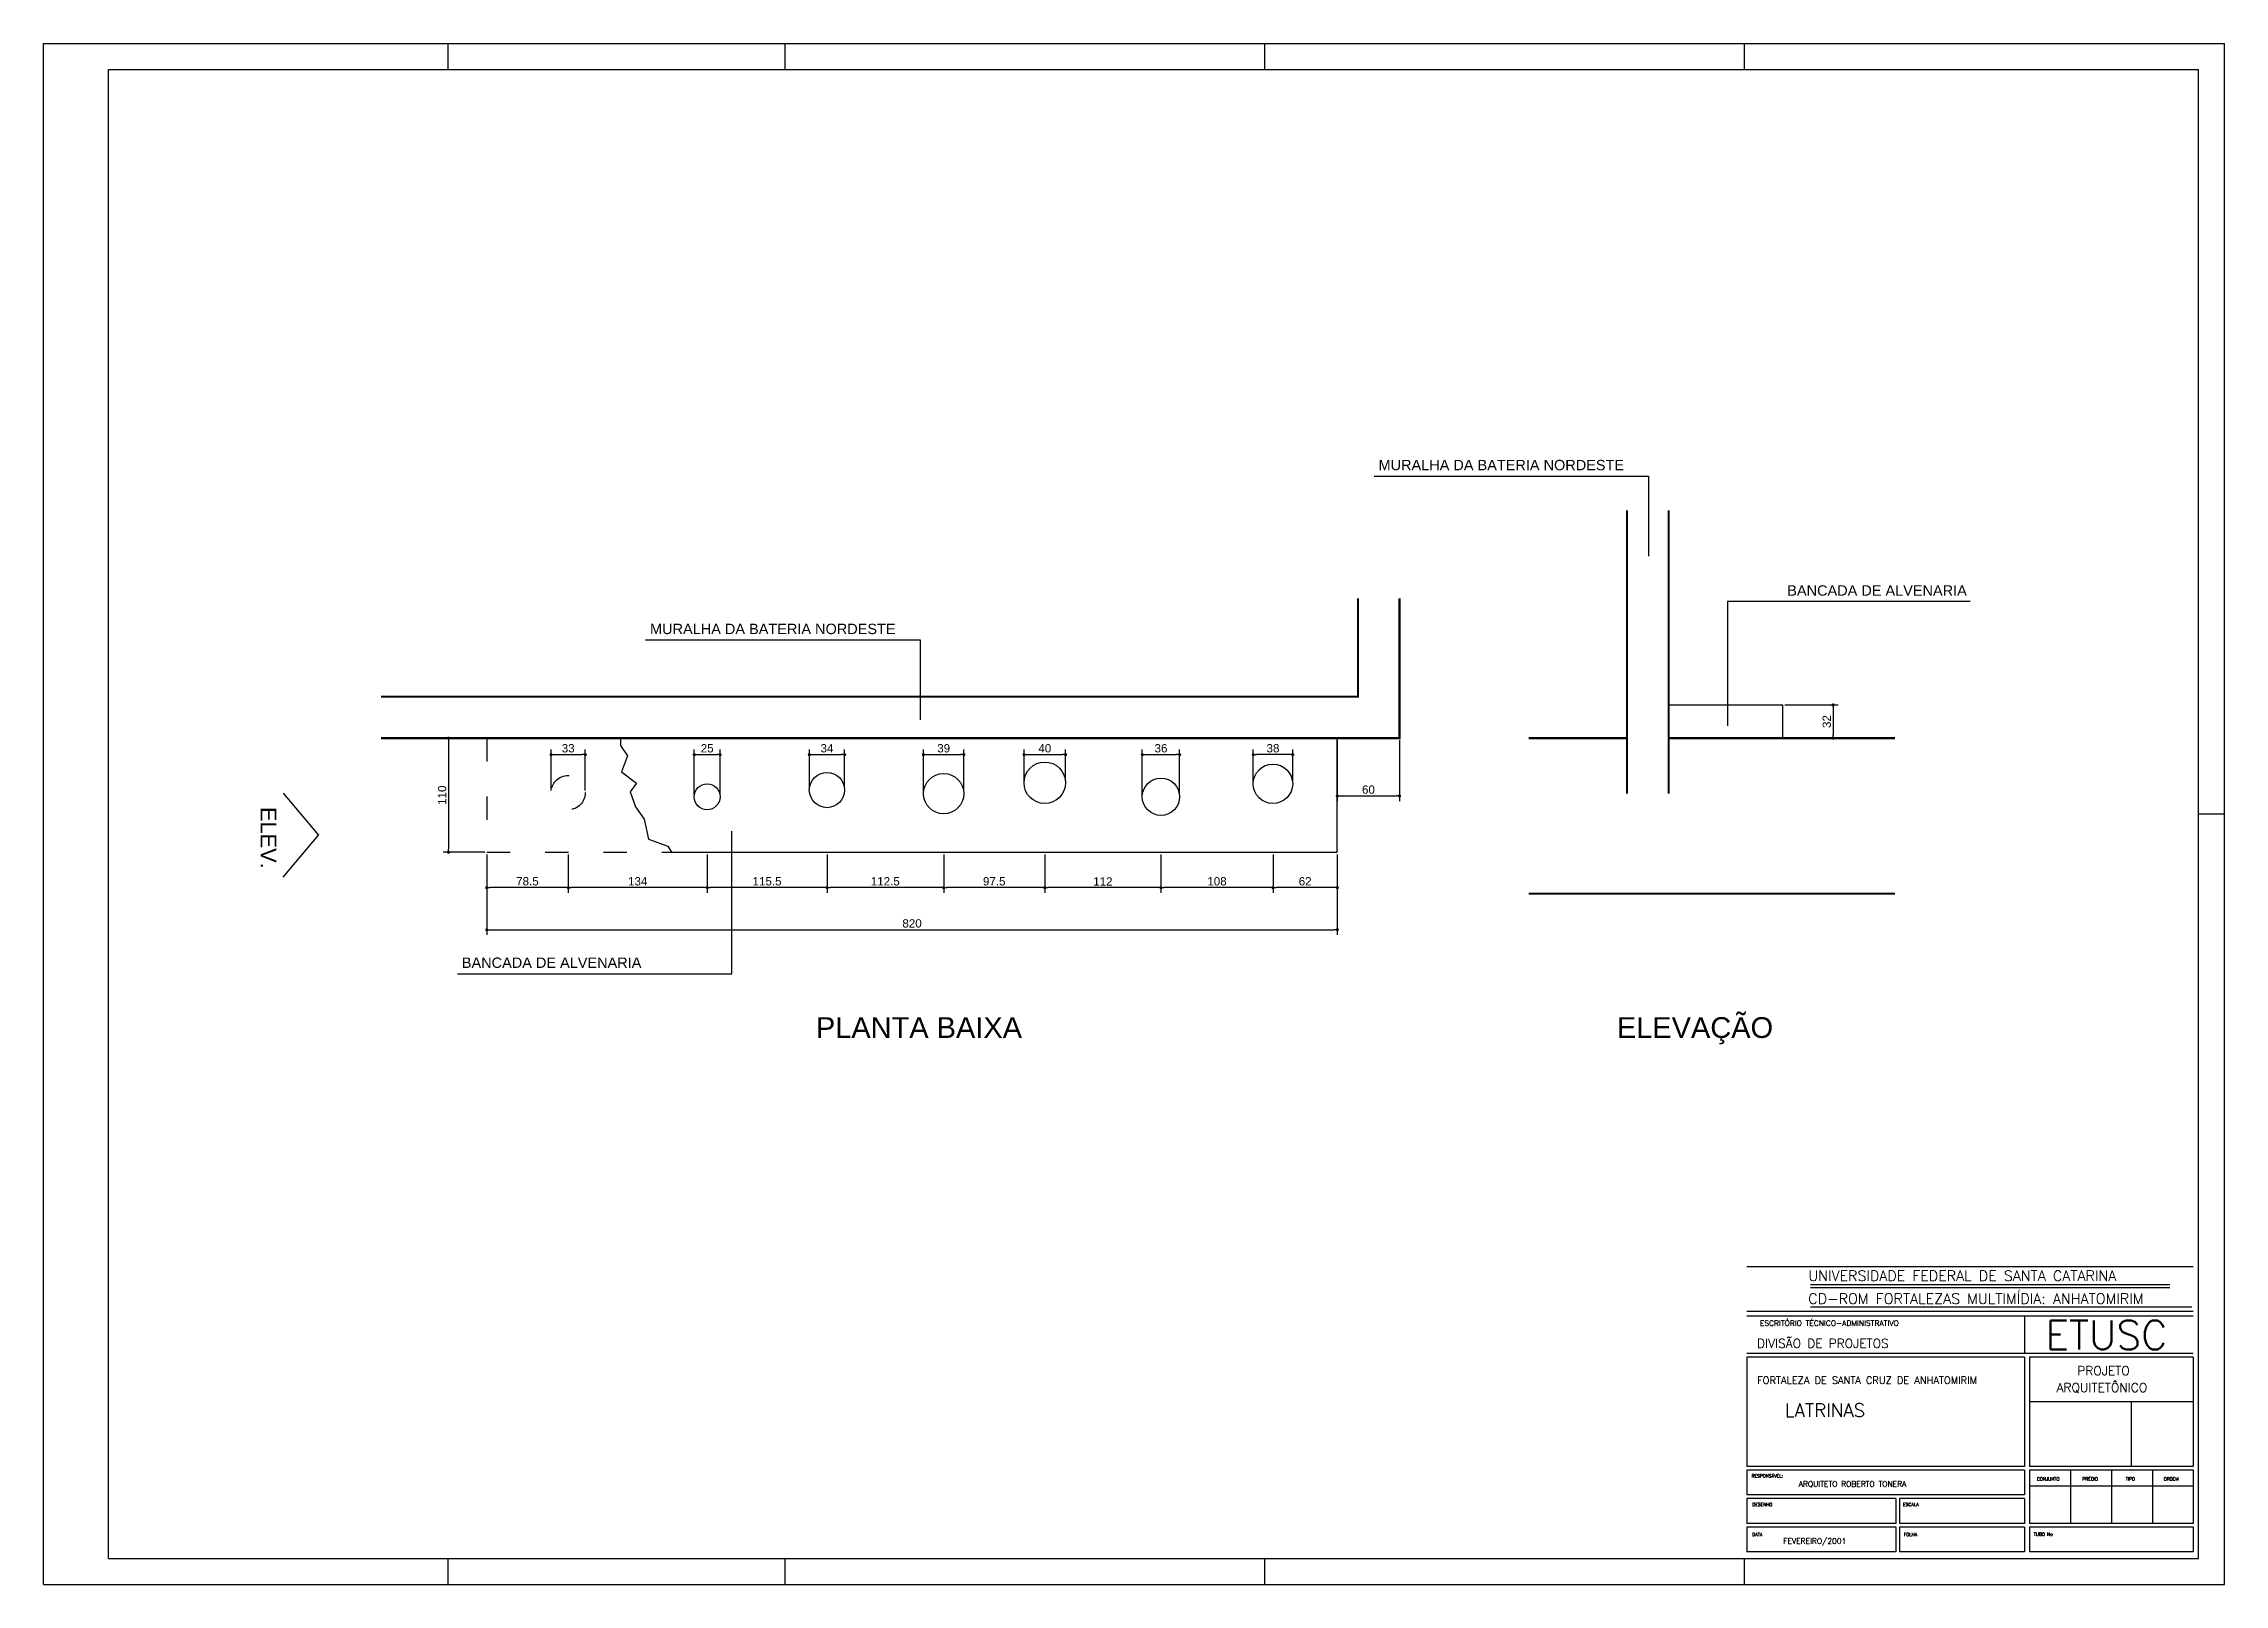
# Paper-space layout 'Layout1' of a CAD drawing. Extents: x -318 to 523, y 223 to 817.
# The model-space entities are those that its viewports show. They can reach past a viewport. Long polylines and large blocks are cut down to what shows.
import ezdxf
from ezdxf.enums import TextEntityAlignment as Align

# ---------------------------------------------------------------- set-up
doc = ezdxf.new("R2010")
doc.units = 0
doc.header["$PDMODE"] = 35
doc.linetypes.add('ACAD_ISO03W100', pattern=[30, 12, -18])
doc.layers.get('0').update_dxf_attribs({"linetype": 'CONTINUOUS'})
doc.layers.get('DEFPOINTS').update_dxf_attribs({"linetype": 'CONTINUOUS'})
for name, color, linetype in [('COTA', 7, 'CONTINUOUS'), ('MARGEMINT', 6, 'CONTINUOUS'), ('MARGEMTEXT', 1, 'CONTINUOUS'), ('MARGEXT', 2, 'CONTINUOUS'), ('MARGINT', 6, 'CONTINUOUS'), ('PAREDE', 7, 'CONTINUOUS'), ('PAREDE_FINA', 7, 'CONTINUOUS'), ('TEXT1', 3, 'CONTINUOUS'), ('TEXT2', 6, 'CONTINUOUS')]:
    doc.layers.add(name, color=color, linetype=linetype)
doc.styles.add('ROMANS', font='romans')
doc.styles.add('TEXTO', font='ARIAL.TTF')
doc.dimstyles.new('COTA', dxfattribs={"dimtxt": 8, "dimasz": 3, "dimexe": 5, "dimexo": 2, "dimgap": 2, "dimtad": 1, "dimdec": 1, "dimdsep": 46, "dimtxsty": 'TEXTO', "dimblk1": 'DOT', "dimblk2": 'DOT', "dimsah": 1, "dimcen": 0, "dimclrd": 256, "dimclre": 256, "dimclrt": 256, "dimadec": 0, "dimazin": 0, "dimtfac": 1, "dimtdec": 4, "dimtmove": 0, "dimatfit": 3, "dimldrblk": 'DOT', "dimfxl": 1, "dimtolj": 1, "dimtzin": 0, "dimarcsym": 0})

# ---------------------------------------------------------------- blocks, each defined once
blk = doc.blocks.new('_DOT')
at = {"color": 0, "linetype": 'ByBlock'}
blk.add_line((-0.5, 0), (-1, 0), dxfattribs=at)
at = {"color": 0, "linetype": 'ByBlock', "const_width": 0.5}
blk.add_lwpolyline([(-0.25, 0, 1), (0.25, 0, 1)], format="xyb", close=True, dxfattribs=at)
blk = doc.blocks.new('*D1')
at = {"layer": 'COTA', "lineweight": -2}
for p, q in [((1098.7, -6922.7), (1098.7, -6959.8)), ((1160.7, -6922.7), (1160.7, -6959.8)), ((1157.7, -6954.8), (1101.7, -6954.8))]:
    blk.add_line(p, q, dxfattribs=at)
at = {"layer": 'DEFPOINTS', "color": 0}
for p in [(1098.7, -6920.7), (1160.7, -6920.7), (1098.7, -6954.8)]:
    blk.add_point(p, dxfattribs=at)
at = {"layer": 'COTA', "lineweight": -2, "xscale": 3, "yscale": 3, "zscale": 3, "rotation": 180}
blk.add_blockref('_DOT', (1098.7, -6954.8), dxfattribs=at)
at = {"layer": 'COTA', "lineweight": -2, "xscale": 3, "yscale": 3, "zscale": 3}
blk.add_blockref('_DOT', (1160.7, -6954.8), dxfattribs=at)
at = {"layer": 'COTA', "insert": (1129.7, -6948.7), "char_height": 8, "attachment_point": 5, "style": 'TEXTO'}
blk.add_mtext('\\A1;62', dxfattribs=at)
blk = doc.blocks.new('*D2')
at = {"layer": 'COTA', "lineweight": -2}
for p, q in [((990.7, -6922.7), (990.7, -6959.8)), ((1098.7, -6924.7), (1098.7, -6959.8)), ((1095.7, -6954.8), (993.7, -6954.8))]:
    blk.add_line(p, q, dxfattribs=at)
at = {"layer": 'DEFPOINTS', "color": 0}
for p in [(990.7, -6920.7), (1098.7, -6922.7), (990.7, -6954.8)]:
    blk.add_point(p, dxfattribs=at)
at = {"layer": 'COTA', "lineweight": -2, "xscale": 3, "yscale": 3, "zscale": 3, "rotation": 180}
blk.add_blockref('_DOT', (990.7, -6954.8), dxfattribs=at)
at = {"layer": 'COTA', "lineweight": -2, "xscale": 3, "yscale": 3, "zscale": 3}
blk.add_blockref('_DOT', (1098.7, -6954.8), dxfattribs=at)
at = {"layer": 'COTA', "insert": (1044.7, -6948.7), "char_height": 8, "attachment_point": 5, "style": 'TEXTO'}
blk.add_mtext('\\A1;108', dxfattribs=at)
blk = doc.blocks.new('*D3')
at = {"layer": 'COTA', "lineweight": -2}
for p, q in [((878.7, -6922.7), (878.7, -6959.8)), ((990.7, -6924.7), (990.7, -6959.8)), ((987.7, -6954.8), (881.7, -6954.8))]:
    blk.add_line(p, q, dxfattribs=at)
at = {"layer": 'DEFPOINTS', "color": 0}
for p in [(878.7, -6920.7), (990.7, -6922.7), (878.7, -6954.8)]:
    blk.add_point(p, dxfattribs=at)
at = {"layer": 'COTA', "lineweight": -2, "xscale": 3, "yscale": 3, "zscale": 3, "rotation": 180}
blk.add_blockref('_DOT', (878.7, -6954.8), dxfattribs=at)
at = {"layer": 'COTA', "lineweight": -2, "xscale": 3, "yscale": 3, "zscale": 3}
blk.add_blockref('_DOT', (990.7, -6954.8), dxfattribs=at)
at = {"layer": 'COTA', "insert": (934.7, -6948.8), "char_height": 8, "attachment_point": 5, "style": 'TEXTO'}
blk.add_mtext('\\A1;112', dxfattribs=at)
blk = doc.blocks.new('*D4')
at = {"layer": 'COTA', "lineweight": -2}
for p, q in [((781.2, -6922.7), (781.2, -6959.8)), ((878.7, -6924.7), (878.7, -6959.8)), ((875.7, -6954.8), (784.2, -6954.8))]:
    blk.add_line(p, q, dxfattribs=at)
at = {"layer": 'DEFPOINTS', "color": 0}
for p in [(781.2, -6920.7), (878.7, -6922.7), (781.2, -6954.8)]:
    blk.add_point(p, dxfattribs=at)
at = {"layer": 'COTA', "lineweight": -2, "xscale": 3, "yscale": 3, "zscale": 3, "rotation": 180}
blk.add_blockref('_DOT', (781.2, -6954.8), dxfattribs=at)
at = {"layer": 'COTA', "lineweight": -2, "xscale": 3, "yscale": 3, "zscale": 3}
blk.add_blockref('_DOT', (878.7, -6954.8), dxfattribs=at)
at = {"layer": 'COTA', "insert": (829.9, -6948.7), "char_height": 8, "attachment_point": 5, "style": 'TEXTO'}
blk.add_mtext('\\A1;97.5', dxfattribs=at)
blk = doc.blocks.new('*D5')
at = {"layer": 'COTA', "lineweight": -2}
for p, q in [((668.7, -6922.7), (668.7, -6959.8)), ((781.2, -6922.7), (781.2, -6959.8)), ((778.2, -6954.8), (671.7, -6954.8))]:
    blk.add_line(p, q, dxfattribs=at)
at = {"layer": 'DEFPOINTS', "color": 0}
for p in [(668.7, -6920.7), (781.2, -6920.7), (668.7, -6954.8)]:
    blk.add_point(p, dxfattribs=at)
at = {"layer": 'COTA', "lineweight": -2, "xscale": 3, "yscale": 3, "zscale": 3, "rotation": 180}
blk.add_blockref('_DOT', (668.7, -6954.8), dxfattribs=at)
at = {"layer": 'COTA', "lineweight": -2, "xscale": 3, "yscale": 3, "zscale": 3}
blk.add_blockref('_DOT', (781.2, -6954.8), dxfattribs=at)
at = {"layer": 'COTA', "insert": (724.9, -6948.7), "char_height": 8, "attachment_point": 5, "style": 'TEXTO'}
blk.add_mtext('\\A1;112.5', dxfattribs=at)
blk = doc.blocks.new('*D6')
at = {"layer": 'COTA', "lineweight": -2}
for p, q in [((553.2, -6922.7), (553.2, -6959.8)), ((668.7, -6922.7), (668.7, -6959.8)), ((665.7, -6954.8), (556.2, -6954.8))]:
    blk.add_line(p, q, dxfattribs=at)
at = {"layer": 'DEFPOINTS', "color": 0}
for p in [(553.2, -6920.7), (668.7, -6920.7), (553.2, -6954.8)]:
    blk.add_point(p, dxfattribs=at)
at = {"layer": 'COTA', "lineweight": -2, "xscale": 3, "yscale": 3, "zscale": 3, "rotation": 180}
blk.add_blockref('_DOT', (553.2, -6954.8), dxfattribs=at)
at = {"layer": 'COTA', "lineweight": -2, "xscale": 3, "yscale": 3, "zscale": 3}
blk.add_blockref('_DOT', (668.7, -6954.8), dxfattribs=at)
at = {"layer": 'COTA', "insert": (610.9, -6948.7), "char_height": 8, "attachment_point": 5, "style": 'TEXTO'}
blk.add_mtext('\\A1;115.5', dxfattribs=at)
blk = doc.blocks.new('*D7')
at = {"layer": 'COTA', "lineweight": -2}
for p, q in [((419.2, -6922.7), (419.2, -6959.8)), ((553.2, -6922.7), (553.2, -6959.8)), ((550.2, -6954.8), (422.2, -6954.8))]:
    blk.add_line(p, q, dxfattribs=at)
at = {"layer": 'DEFPOINTS', "color": 0}
for p in [(419.2, -6920.7), (553.2, -6920.7), (419.2, -6954.8)]:
    blk.add_point(p, dxfattribs=at)
at = {"layer": 'COTA', "lineweight": -2, "xscale": 3, "yscale": 3, "zscale": 3, "rotation": 180}
blk.add_blockref('_DOT', (419.2, -6954.8), dxfattribs=at)
at = {"layer": 'COTA', "lineweight": -2, "xscale": 3, "yscale": 3, "zscale": 3}
blk.add_blockref('_DOT', (553.2, -6954.8), dxfattribs=at)
at = {"layer": 'COTA', "insert": (486.2, -6948.7), "char_height": 8, "attachment_point": 5, "style": 'TEXTO'}
blk.add_mtext('\\A1;134', dxfattribs=at)
blk = doc.blocks.new('*D8')
at = {"layer": 'COTA', "lineweight": -2}
for p, q in [((340.7, -6922.7), (340.7, -6959.8)), ((419.2, -6922.7), (419.2, -6959.8)), ((416.2, -6954.8), (343.7, -6954.8))]:
    blk.add_line(p, q, dxfattribs=at)
at = {"layer": 'DEFPOINTS', "color": 0}
for p in [(340.7, -6920.7), (419.2, -6920.7), (340.7, -6954.8)]:
    blk.add_point(p, dxfattribs=at)
at = {"layer": 'COTA', "lineweight": -2, "xscale": 3, "yscale": 3, "zscale": 3, "rotation": 180}
blk.add_blockref('_DOT', (340.7, -6954.8), dxfattribs=at)
at = {"layer": 'COTA', "lineweight": -2, "xscale": 3, "yscale": 3, "zscale": 3}
blk.add_blockref('_DOT', (419.2, -6954.8), dxfattribs=at)
at = {"layer": 'COTA', "insert": (379.9, -6948.7), "char_height": 8, "attachment_point": 5, "style": 'TEXTO'}
blk.add_mtext('\\A1;78.5', dxfattribs=at)
blk = doc.blocks.new('*D9')
at = {"layer": 'COTA', "lineweight": -2}
for p, q in [((340.7, -6922.7), (340.7, -7000.4)), ((1160.7, -6922.7), (1160.7, -7000.4)), ((343.7, -6995.4), (1157.7, -6995.4))]:
    blk.add_line(p, q, dxfattribs=at)
at = {"layer": 'DEFPOINTS', "color": 0}
for p in [(340.7, -6920.7), (1160.7, -6920.7), (1160.7, -6995.4)]:
    blk.add_point(p, dxfattribs=at)
at = {"layer": 'COTA', "lineweight": -2, "xscale": 3, "yscale": 3, "zscale": 3, "rotation": 180}
blk.add_blockref('_DOT', (340.7, -6995.4), dxfattribs=at)
at = {"layer": 'COTA', "lineweight": -2, "xscale": 3, "yscale": 3, "zscale": 3}
blk.add_blockref('_DOT', (1160.7, -6995.4), dxfattribs=at)
at = {"layer": 'COTA', "insert": (750.7, -6989.3), "char_height": 8, "attachment_point": 5, "style": 'TEXTO'}
blk.add_mtext('\\A1;820', dxfattribs=at)
blk = doc.blocks.new('*D10')
at = {"layer": 'COTA', "lineweight": -2}
for p, q in [((338.7, -6810.7), (298.8, -6810.7)), ((303.8, -6813.7), (303.8, -6917.7)), ((338.7, -6920.7), (298.8, -6920.7))]:
    blk.add_line(p, q, dxfattribs=at)
at = {"layer": 'DEFPOINTS', "color": 0}
for p in [(340.7, -6810.7), (303.8, -6920.7), (340.7, -6920.7)]:
    blk.add_point(p, dxfattribs=at)
at = {"layer": 'COTA', "lineweight": -2, "xscale": 3, "yscale": 3, "zscale": 3}
for p, rotation in [((303.8, -6810.7), 90), ((303.8, -6920.7), 270)]:
    blk.add_blockref('_DOT', p, dxfattribs=dict(at, rotation=rotation))
at = {"layer": 'COTA', "insert": (297.7, -6865.7), "char_height": 8, "attachment_point": 5, "rotation": 90, "style": 'TEXTO'}
blk.add_mtext('\\A1;110', dxfattribs=at)
blk = doc.blocks.new('*D11')
at = {"layer": 'COTA', "lineweight": -2}
for p, q in [((540.7, -6865.2), (540.7, -6821.6)), ((543.7, -6826.6), (562.7, -6826.6)), ((565.7, -6865.2), (565.7, -6821.6))]:
    blk.add_line(p, q, dxfattribs=at)
at = {"layer": 'DEFPOINTS', "color": 0}
for p in [(565.7, -6826.6), (540.7, -6867.2), (565.7, -6867.2)]:
    blk.add_point(p, dxfattribs=at)
at = {"layer": 'COTA', "lineweight": -2, "xscale": 3, "yscale": 3, "zscale": 3, "rotation": 180}
blk.add_blockref('_DOT', (540.7, -6826.6), dxfattribs=at)
at = {"layer": 'COTA', "lineweight": -2, "xscale": 3, "yscale": 3, "zscale": 3}
blk.add_blockref('_DOT', (565.7, -6826.6), dxfattribs=at)
at = {"layer": 'COTA', "insert": (553.2, -6820.5), "char_height": 8, "attachment_point": 5, "style": 'TEXTO'}
blk.add_mtext('\\A1;25', dxfattribs=at)
blk = doc.blocks.new('*D12')
at = {"layer": 'COTA', "lineweight": -2}
for p, q in [((651.7, -6858.7), (651.7, -6821.6)), ((654.7, -6826.6), (682.7, -6826.6)), ((685.7, -6858.7), (685.7, -6821.6))]:
    blk.add_line(p, q, dxfattribs=at)
at = {"layer": 'DEFPOINTS', "color": 0}
for p in [(685.7, -6826.6), (651.7, -6860.7), (685.7, -6860.7)]:
    blk.add_point(p, dxfattribs=at)
at = {"layer": 'COTA', "lineweight": -2, "xscale": 3, "yscale": 3, "zscale": 3, "rotation": 180}
blk.add_blockref('_DOT', (651.7, -6826.6), dxfattribs=at)
at = {"layer": 'COTA', "lineweight": -2, "xscale": 3, "yscale": 3, "zscale": 3}
blk.add_blockref('_DOT', (685.7, -6826.6), dxfattribs=at)
at = {"layer": 'COTA', "insert": (668.7, -6820.5), "char_height": 8, "attachment_point": 5, "style": 'TEXTO'}
blk.add_mtext('\\A1;34', dxfattribs=at)
blk = doc.blocks.new('*D13')
at = {"layer": 'COTA', "lineweight": -2}
for p, q in [((761.7, -6862.2), (761.7, -6821.6)), ((764.7, -6826.6), (797.7, -6826.6)), ((800.7, -6862.2), (800.7, -6821.6))]:
    blk.add_line(p, q, dxfattribs=at)
at = {"layer": 'DEFPOINTS', "color": 0}
for p in [(800.7, -6826.6), (761.7, -6864.2), (800.7, -6864.2)]:
    blk.add_point(p, dxfattribs=at)
at = {"layer": 'COTA', "lineweight": -2, "xscale": 3, "yscale": 3, "zscale": 3, "rotation": 180}
blk.add_blockref('_DOT', (761.7, -6826.6), dxfattribs=at)
at = {"layer": 'COTA', "lineweight": -2, "xscale": 3, "yscale": 3, "zscale": 3}
blk.add_blockref('_DOT', (800.7, -6826.6), dxfattribs=at)
at = {"layer": 'COTA', "insert": (781.2, -6820.5), "char_height": 8, "attachment_point": 5, "style": 'TEXTO'}
blk.add_mtext('\\A1;39', dxfattribs=at)
blk = doc.blocks.new('*D14')
at = {"layer": 'COTA', "lineweight": -2}
for p, q in [((858.7, -6851.7), (858.7, -6821.6)), ((861.7, -6826.6), (895.7, -6826.6)), ((898.7, -6851.7), (898.7, -6821.6))]:
    blk.add_line(p, q, dxfattribs=at)
at = {"layer": 'DEFPOINTS', "color": 0}
for p in [(898.7, -6826.6), (858.7, -6853.7), (898.7, -6853.7)]:
    blk.add_point(p, dxfattribs=at)
at = {"layer": 'COTA', "lineweight": -2, "xscale": 3, "yscale": 3, "zscale": 3, "rotation": 180}
blk.add_blockref('_DOT', (858.7, -6826.6), dxfattribs=at)
at = {"layer": 'COTA', "lineweight": -2, "xscale": 3, "yscale": 3, "zscale": 3}
blk.add_blockref('_DOT', (898.7, -6826.6), dxfattribs=at)
at = {"layer": 'COTA', "insert": (878.7, -6820.5), "char_height": 8, "attachment_point": 5, "style": 'TEXTO'}
blk.add_mtext('\\A1;40', dxfattribs=at)
blk = doc.blocks.new('*D15')
at = {"layer": 'COTA', "lineweight": -2}
for p, q in [((972.7, -6865.2), (972.7, -6821.6)), ((975.7, -6826.6), (1005.7, -6826.6)), ((1008.7, -6865.2), (1008.7, -6821.6))]:
    blk.add_line(p, q, dxfattribs=at)
at = {"layer": 'DEFPOINTS', "color": 0}
for p in [(1008.7, -6826.6), (972.7, -6867.2), (1008.7, -6867.2)]:
    blk.add_point(p, dxfattribs=at)
at = {"layer": 'COTA', "lineweight": -2, "xscale": 3, "yscale": 3, "zscale": 3, "rotation": 180}
blk.add_blockref('_DOT', (972.7, -6826.6), dxfattribs=at)
at = {"layer": 'COTA', "lineweight": -2, "xscale": 3, "yscale": 3, "zscale": 3}
blk.add_blockref('_DOT', (1008.7, -6826.6), dxfattribs=at)
at = {"layer": 'COTA', "insert": (990.7, -6820.5), "char_height": 8, "attachment_point": 5, "style": 'TEXTO'}
blk.add_mtext('\\A1;36', dxfattribs=at)
blk = doc.blocks.new('*D16')
at = {"layer": 'COTA', "lineweight": -2}
for p, q in [((1079.7, -6852.7), (1079.7, -6821.6)), ((1114.7, -6826.6), (1082.7, -6826.6)), ((1117.7, -6852.7), (1117.7, -6821.6))]:
    blk.add_line(p, q, dxfattribs=at)
at = {"layer": 'DEFPOINTS', "color": 0}
for p in [(1079.7, -6826.6), (1079.7, -6854.7), (1117.7, -6854.7)]:
    blk.add_point(p, dxfattribs=at)
at = {"layer": 'COTA', "lineweight": -2, "xscale": 3, "yscale": 3, "zscale": 3, "rotation": 180}
blk.add_blockref('_DOT', (1079.7, -6826.6), dxfattribs=at)
at = {"layer": 'COTA', "lineweight": -2, "xscale": 3, "yscale": 3, "zscale": 3}
blk.add_blockref('_DOT', (1117.7, -6826.6), dxfattribs=at)
at = {"layer": 'COTA', "insert": (1098.7, -6820.5), "char_height": 8, "attachment_point": 5, "style": 'TEXTO'}
blk.add_mtext('\\A1;38', dxfattribs=at)
blk = doc.blocks.new('*D17')
at = {"layer": 'COTA', "lineweight": -2}
for p, q in [((402.7, -6861.2), (402.7, -6821.6)), ((405.7, -6826.6), (432.7, -6826.6)), ((435.7, -6861.2), (435.7, -6821.6))]:
    blk.add_line(p, q, dxfattribs=at)
at = {"layer": 'DEFPOINTS', "color": 0}
for p in [(435.7, -6826.6), (402.7, -6863.2), (435.7, -6863.2)]:
    blk.add_point(p, dxfattribs=at)
at = {"layer": 'COTA', "lineweight": -2, "xscale": 3, "yscale": 3, "zscale": 3, "rotation": 180}
blk.add_blockref('_DOT', (402.7, -6826.6), dxfattribs=at)
at = {"layer": 'COTA', "lineweight": -2, "xscale": 3, "yscale": 3, "zscale": 3}
blk.add_blockref('_DOT', (435.7, -6826.6), dxfattribs=at)
at = {"layer": 'COTA', "insert": (419.2, -6820.5), "char_height": 8, "attachment_point": 5, "style": 'TEXTO'}
blk.add_mtext('\\A1;33', dxfattribs=at)
blk = doc.blocks.new('*D18')
at = {"layer": 'COTA', "lineweight": -2}
for p, q in [((1160.7, -6812.7), (1160.7, -6871.4)), ((1220.7, -6812.7), (1220.7, -6871.4)), ((1163.7, -6866.4), (1217.7, -6866.4))]:
    blk.add_line(p, q, dxfattribs=at)
at = {"layer": 'DEFPOINTS', "color": 0}
for p in [(1160.7, -6810.7), (1220.7, -6810.7), (1220.7, -6866.4)]:
    blk.add_point(p, dxfattribs=at)
at = {"layer": 'COTA', "lineweight": -2, "xscale": 3, "yscale": 3, "zscale": 3, "rotation": 180}
blk.add_blockref('_DOT', (1160.7, -6866.4), dxfattribs=at)
at = {"layer": 'COTA', "lineweight": -2, "xscale": 3, "yscale": 3, "zscale": 3}
blk.add_blockref('_DOT', (1220.7, -6866.4), dxfattribs=at)
at = {"layer": 'COTA', "insert": (1190.7, -6860.3), "char_height": 8, "attachment_point": 5, "style": 'TEXTO'}
blk.add_mtext('\\A1;60', dxfattribs=at)
blk = doc.blocks.new('*D19')
at = {"layer": 'COTA', "lineweight": -2}
for p, q in [((1592.1, -6778.7), (1643.7, -6778.7)), ((1638.7, -6781.7), (1638.7, -6807.7)), ((1696.4, -6810.7), (1633.7, -6810.7))]:
    blk.add_line(p, q, dxfattribs=at)
at = {"layer": 'DEFPOINTS', "color": 0}
for p in [(1590.1, -6778.7), (1638.7, -6810.7), (1698.4, -6810.7)]:
    blk.add_point(p, dxfattribs=at)
at = {"layer": 'COTA', "lineweight": -2, "xscale": 3, "yscale": 3, "zscale": 3}
for p, rotation in [((1638.7, -6778.7), 90), ((1638.7, -6810.7), 270)]:
    blk.add_blockref('_DOT', p, dxfattribs=dict(at, rotation=rotation))
at = {"layer": 'COTA', "insert": (1632.6, -6794.7), "char_height": 8, "attachment_point": 5, "rotation": 90, "style": 'TEXTO'}
blk.add_mtext('\\A1;32', dxfattribs=at)

msp = doc.modelspace()

# ---------------------------------------------------------------- linework, layer by layer
at = {"layer": 'PAREDE', "const_width": 2}
for points in [[(1440.07, -6864.14), (1440.07, -6591.12)], [(1480.07, -6864.14), (1480.07, -6591.12)], [(238.66, -6810.7), (1220.66, -6810.7), (1220.66, -6675.82)], [(238.66, -6770.7), (1180.66, -6770.7), (1180.66, -6675.82)], [(1345.2, -6810.7), (1440.07, -6810.7)], [(1480.07, -6810.7), (1698.37, -6810.7)], [(1345.2, -6960.7), (1698.37, -6960.7)]]:
    msp.add_lwpolyline(points, dxfattribs=at)
at = {"layer": 'PAREDE_FINA'}
for points in [[(1196.12, -6558.09), (1460.84, -6558.09), (1460.84, -6635.2)], [(1770.9, -6678.97), (1536.92, -6678.97), (1536.92, -6798.97)], [(493.79, -6716.02), (758.5, -6716.02), (758.5, -6793.12)], [(1480.07, -6778.7), (1590.07, -6778.7)], [(1590.07, -6810.7), (1590.07, -6778.7)], [(469.71, -6810.7), (469.71, -6817.68), (476.47, -6827.82), (470.55, -6843.03), (484.93, -6854.01), (479.01, -6862.46), (484.08, -6876.82), (492.53, -6888.65), (496.76, -6908.09), (515.36, -6914.85), (518.7, -6920.7)], [(518.7, -6920.7), (1160.66, -6920.7), (1160.66, -6810.7)], [(144.26, -6863.73), (178.43, -6904.21)], [(144.26, -6944.69), (178.43, -6904.21)], [(312.35, -7037.72), (577.06, -7037.72), (577.06, -6900.36)]]:
    msp.add_lwpolyline(points, dxfattribs=at)
at = {"layer": 'PAREDE_FINA', "linetype": 'ACAD_ISO03W100', "ltscale": 0.3}
msp.add_lwpolyline([(340.66, -6810.7), (340.66, -6920.7), (518.7, -6920.7)], dxfattribs=at)
msp.add_circle((419.16, -6863.2), 16.5, dxfattribs=at)
at = {"layer": 'PAREDE_FINA'}
for centre, radius in [((668.66, -6860.7), 17), ((781.16, -6864.2), 19.5), ((878.66, -6853.7), 20), ((990.66, -6867.2), 18), ((1098.66, -6854.7), 19), ((553.16, -6867.2), 12.5)]:
    msp.add_circle(centre, radius, dxfattribs=at)

# ---------------------------------------------------------------- texts
at = {"layer": 'PAREDE_FINA', "style": 'TEXTO'}
for s, p in [('MURALHA DA BATERIA NORDESTE', (1200.43, -6552.48)), ('BANCADA DE ALVENARIA', (1594.51, -6673.37)), ('MURALHA DA BATERIA NORDESTE', (498.09, -6710.41)), ('BANCADA DE ALVENARIA', (316.65, -7032.12))]:
    msp.add_text(s, height=10, dxfattribs=at).set_placement(p)
msp.add_text('ELEV.', height=15, rotation=270, dxfattribs=at).set_placement((122.72, -6877.08))
for s, p in [('PLANTA BAIXA', (757.37, -7099.62)), ('ELEVAÇÃO', (1505.54, -7099.62))]:
    msp.add_text(s, height=20, dxfattribs=at).set_placement(p, align=Align.CENTER)

# ---------------------------------------------------------------- dimensions: what is measured, and where the dimension line sits
at = {"layer": 'COTA'}
for base, p1, p2, picture, middle in [((1638.7, -6810.7), (1590.07, -6778.7), (1698.37, -6810.7), '*D19', (1632.61, -6794.7)), ((303.78, -6920.7), (340.66, -6810.7), (340.66, -6920.7), '*D10', (297.69, -6865.7))]:
    dim = msp.add_linear_dim(base=base, p1=p1, p2=p2, angle=90, dimstyle='COTA', dxfattribs=at)
    dim.commit()
    dim.dimension.update_dxf_attribs({"geometry": picture, "text_midpoint": middle})
for base, p1, p2, picture, middle in [((1220.66, -6866.38), (1160.66, -6810.7), (1220.66, -6810.7), '*D18', (1190.66, -6860.29)), ((435.66, -6826.61), (402.66, -6863.2), (435.66, -6863.2), '*D17', (419.16, -6820.52)), ((565.66, -6826.61), (540.66, -6867.2), (565.66, -6867.2), '*D11', (553.16, -6820.52)), ((685.66, -6826.61), (651.66, -6860.7), (685.66, -6860.7), '*D12', (668.66, -6820.52)), ((800.66, -6826.61), (761.66, -6864.2), (800.66, -6864.2), '*D13', (781.16, -6820.52)), ((898.66, -6826.61), (858.66, -6853.7), (898.66, -6853.7), '*D14', (878.66, -6820.52)), ((1008.66, -6826.61), (972.66, -6867.2), (1008.66, -6867.2), '*D15', (990.66, -6820.52)), ((1079.66, -6826.61), (1117.66, -6854.7), (1079.66, -6854.7), '*D16', (1098.66, -6820.52)), ((340.66, -6954.78), (419.16, -6920.7), (340.66, -6920.7), '*D8', (379.91, -6948.69)), ((1160.66, -6995.37), (340.66, -6920.7), (1160.66, -6920.7), '*D9', (750.66, -6989.28)), ((419.16, -6954.78), (553.16, -6920.7), (419.16, -6920.7), '*D7', (486.16, -6948.69)), ((553.16, -6954.78), (668.66, -6920.7), (553.16, -6920.7), '*D6', (610.91, -6948.69)), ((668.66, -6954.78), (781.16, -6920.7), (668.66, -6920.7), '*D5', (724.91, -6948.69)), ((781.16, -6954.78), (878.66, -6922.7), (781.16, -6920.7), '*D4', (829.91, -6948.69)), ((878.66, -6954.78), (990.66, -6922.7), (878.66, -6920.7), '*D3', (934.66, -6948.76)), ((990.66, -6954.78), (1098.66, -6922.7), (990.66, -6920.7), '*D2', (1044.66, -6948.69)), ((1098.66, -6954.78), (1160.66, -6920.7), (1098.66, -6920.7), '*D1', (1129.66, -6948.69))]:
    dim = msp.add_linear_dim(base=base, p1=p1, p2=p2, dimstyle='COTA', dxfattribs=at)
    dim.commit()
    dim.dimension.update_dxf_attribs({"geometry": picture, "text_midpoint": middle})

psp = doc.layouts.get("Layout1")

# ---------------------------------------------------------------- linework, layer by layer
at = {"layer": 'MARGEMINT'}
for p, q in [((511.28, 345.59), (339.15, 345.59)), ((511.28, 328.37), (339.15, 328.37)), ((511.28, 326.46), (339.15, 326.46)), ((511.28, 312.12), (339.15, 312.12))]:
    psp.add_line(p, q, dxfattribs=at)
at = {"layer": 'MARGEMTEXT'}
for p, q in [((446.26, 326.46), (446.26, 312.12)), ((446.26, 310.68), (339.15, 310.68)), ((339.15, 310.68), (339.15, 268.61)), ((446.26, 310.68), (446.26, 268.61)), ((511.28, 310.68), (448.17, 310.68)), ((448.17, 310.68), (448.17, 268.61)), ((511.28, 310.68), (511.28, 268.61)), ((511.28, 293.47), (448.17, 293.47)), ((487.33, 293.47), (487.33, 268.61)), ((446.26, 268.61), (339.15, 268.61)), ((446.26, 267.17), (339.15, 267.17)), ((339.15, 267.17), (339.15, 257.61)), ((446.26, 267.17), (446.26, 257.61)), ((511.28, 268.61), (448.17, 268.61)), ((511.28, 267.17), (448.17, 267.17)), ((448.17, 267.17), (448.17, 246.61)), ((511.28, 260.96), (448.17, 260.96)), ((463.95, 267.17), (463.95, 246.61)), ((479.73, 267.17), (479.73, 246.61)), ((495.51, 267.17), (495.51, 246.61)), ((511.28, 267.17), (511.28, 246.61)), ((446.26, 257.61), (339.15, 257.61)), ((396.53, 256.17), (339.15, 256.17)), ((339.15, 256.17), (339.15, 246.61)), ((396.53, 256.17), (396.53, 246.61)), ((446.26, 256.17), (397.97, 256.17)), ((397.97, 256.17), (397.97, 246.61)), ((446.26, 256.17), (446.26, 246.61)), ((396.53, 246.61), (339.15, 246.61)), ((396.53, 245.18), (339.15, 245.18)), ((339.15, 245.18), (339.15, 235.61)), ((396.53, 245.18), (396.53, 235.61)), ((446.26, 246.61), (397.97, 246.61)), ((446.26, 245.18), (397.97, 245.18)), ((397.97, 245.18), (397.97, 235.61)), ((446.26, 245.18), (446.26, 235.61)), ((511.28, 246.61), (448.17, 246.61)), ((511.28, 245.18), (448.17, 245.18)), ((448.17, 245.18), (448.17, 235.61)), ((511.28, 245.18), (511.28, 235.61)), ((396.53, 235.61), (339.15, 235.61)), ((446.26, 235.61), (397.97, 235.61)), ((511.28, 235.61), (448.17, 235.61))]:
    psp.add_line(p, q, dxfattribs=at)
at = {"layer": 'MARGEXT'}
for p, q in [((-317.72, 817.12), (523.28, 817.12)), ((-317.72, 223.12), (-317.72, 817.12)), ((-161.72, 807.12), (-161.72, 817.12)), ((-31.72, 807.12), (-31.72, 817.12)), ((153.28, 807.12), (153.28, 817.12)), ((338.28, 807.12), (338.28, 817.12)), ((523.28, 223.12), (523.28, 817.12)), ((513.28, 520.12), (523.28, 520.12)), ((-161.72, 223.12), (-161.72, 233.12)), ((-31.72, 223.12), (-31.72, 233.12)), ((153.28, 223.12), (153.28, 233.12)), ((338.28, 223.12), (338.28, 233.12)), ((-317.72, 223.12), (523.28, 223.12))]:
    psp.add_line(p, q, dxfattribs=at)
at = {"layer": 'MARGINT'}
for p, q in [((-292.72, 807.12), (513.28, 807.12)), ((-292.72, 233.12), (-292.72, 807.12)), ((513.28, 233.12), (513.28, 807.12)), ((-292.72, 233.12), (513.28, 233.12))]:
    psp.add_line(p, q, dxfattribs=at)
at = {"layer": 'TEXT1'}
for p, q in [((502.28, 338.64), (363.62, 338.64)), ((502.28, 337.44), (363.62, 337.44)), ((510.78, 330.01), (363.62, 330.01))]:
    psp.add_line(p, q, dxfattribs=at)

# ---------------------------------------------------------------- texts
at = {"layer": 'TEXT1', "style": 'ROMANS'}
for s, height, p in [('CD-ROM FORTALEZAS MULTIMÍDIA: ANHATOMIRIM', 4.0164, (362.82, 331.25)), ('UNIVERSIDADE FEDERAL DE SANTA CATARINA', 4.0164, (362.84, 340.1)), ('ESCRITÓRIO TÉCNICO-ADMINISTRATIVO', 2.1223, (344.14, 322.76)), ('DIVISÃO DE PROJETOS', 3.4426, (343.07, 314.28)), ('FORTALEZA DE SANTA CRUZ DE ANHATOMIRIM', 2.7885, (343.08, 300.41)), ('PROJETO', 3.443, (466.57, 303.78)), ('ARQUITETÔNICO', 3.4426, (458.57, 297.28)), ('LATRINAS', 5.164, (353.75, 287.68)), ('RESPONSÁVEL:', 1.2432, (340.95, 264.33)), ('ARQUITETO ROBERTO TONERA', 2.1223, (359.14, 260.76)), ('CONJUNTO  ', 1.243, (450.99, 263.14)), ('PRÉDIO', 1.243, (468.54, 263.14)), ('TIPO', 1.243, (485.23, 263.14)), ('ORDEM', 1.243, (499.91, 263.14)), ('DESENHO                       ', 1.2432, (341.23, 253.29)), ('ESCALA', 1.243, (399.36, 253.29)), ('DATA                              ', 1.2432, (341.23, 241.72)), ('FEVEREIRO/2001', 2.1223, (353.14, 238.76)), ('FOLHA', 1.243, (399.65, 241.72)), ('TUBO No', 1.243, (449.75, 241.81))]:
    psp.add_text(s, height=height, dxfattribs=at).set_placement(p)
at = {"layer": 'TEXT2', "style": 'ROMANS'}
psp.add_text('ETUSC', height=11.193, dxfattribs=at).set_placement((454.27, 313.61))

# ---------------------------------------------------------------- viewports
at = {"layer": 'PAREDE_FINA'}
psp.add_viewport(center=(110.28, 520.12), size=(806, 574), view_center_point=(983.42, -6883.79), view_height=1435, dxfattribs=at)

doc.saveas('drawing.dxf')
